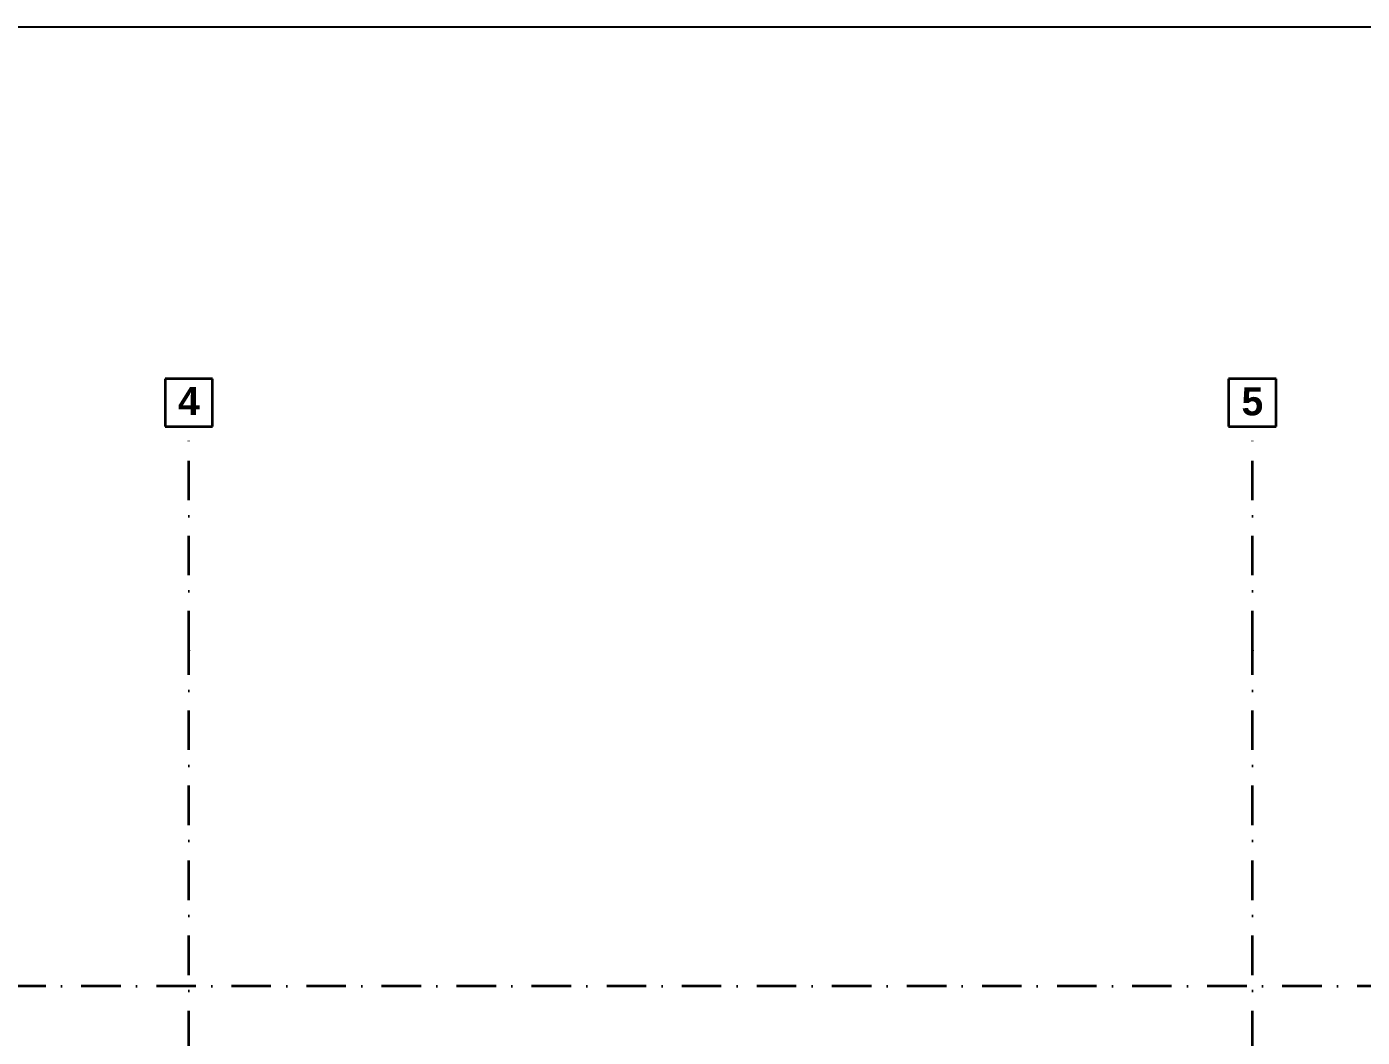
# Model space of a CAD drawing. Header units: millimetres. Extents: x 1322820 to 1391563, y 1051909 to 1098256.
# Drawn here: x 1346054 to 1352020, y 1093742 to 1098256 of the extents above; entities that cross this region are included whole.
import ezdxf
from ezdxf.enums import TextEntityAlignment as Align

# ---------------------------------------------------------------- set-up
doc = ezdxf.new("R2010")
doc.units = ezdxf.units.MM
doc.header["$MEASUREMENT"] = 0
doc.linetypes.add('Dot & Dashed', pattern=[335.138881, 176.388884, -88.194442, 0, -70.555556])
doc.layers.get('0').update_dxf_attribs({"true_color": 0x787878})
doc.layers.add('Circuite', color=7, linetype='Continuous', lineweight=25)
doc.layers.add('New_arhitectura - axe', color=7, linetype='Continuous', true_color=0x787878)
doc.layers.add('New_arhitectura - axe_Pen_No__201', color=7, linetype='Continuous', lineweight=35, true_color=0x787878)
doc.styles.add('GENERATED_STYLE_1', font='arialbd.ttf')

# ---------------------------------------------------------------- blocks, each defined once
blk = doc.blocks.new('Standard grid marker')
at = {"layer": 'New_arhitectura - axe_Pen_No__201', "linetype": 'Continuous', "lineweight": 35}
for p, q in [((44562.1, 106.1), (44350, 106.1)), ((44350, 106.1), (44350, -106.1)), ((44562.1, -106.1), (44562.1, 106.1)), ((44350, -106.1), (44562.1, -106.1))]:
    blk.add_line(p, q, dxfattribs=at)
at = {"layer": 'New_arhitectura - axe_Pen_No__201', "linetype": 'Dot & Dashed', "lineweight": 35}
for p, q in [((1000, 0), (43350, 0)), ((43350, 0), (44350, 0))]:
    blk.add_line(p, q, dxfattribs=at)
blk.add_point((43350, 0), dxfattribs=at)
blk.add_point((43350, 0), dxfattribs=at)
at = {"layer": 'New_arhitectura - axe_Pen_No__201', "lineweight": 35, "style": 'GENERATED_STYLE_1'}
for tag, p in [('AC_MarkerText_1_0', (-106.1, 7.1)), ('AC_MarkerText_1_1', (44456, 7.1))]:
    blk.add_attdef(tag, text='', height=125, rotation=270, dxfattribs=at).set_placement(p, align=Align.MIDDLE_CENTER)
blk = doc.blocks.new('Standard grid marker_2')
at = {"layer": 'New_arhitectura - axe_Pen_No__201', "linetype": 'Dot & Dashed', "lineweight": 35}
blk.add_line((1000, 0), (51603, 0), dxfattribs=at)
at = {"layer": 'New_arhitectura - axe_Pen_No__201', "lineweight": 35, "style": 'GENERATED_STYLE_1'}
for tag, p in [('AC_MarkerText_1_0', (-106.1, 7.1)), ('AC_MarkerText_1_1', (52709, 7.1))]:
    blk.add_attdef(tag, text='', height=125, rotation=180, dxfattribs=at).set_placement(p, align=Align.MIDDLE_CENTER)
blk = doc.blocks.new('terasa')
at = {"layer": 'New_arhitectura - axe', "linetype": 'Continuous', "lineweight": 13}
ref = blk.add_blockref('Standard grid marker', (1346778.502, 1052120.65), dxfattribs=dict(at, zscale=1000, rotation=90))
ref.add_attrib('AC_MarkerText_1_1', '4', dxfattribs={"layer": 'New_arhitectura - axe_Pen_No__201', "color": 1, "lineweight": 35, "height": 125, "rotation": 360, "style": 'GENERATED_STYLE_1'}).set_placement((1346778.502, 1096583.809), align=Align.MIDDLE_CENTER)
ref = blk.add_blockref('Standard grid marker', (1351528.502, 1052120.65), dxfattribs=dict(at, zscale=1000, rotation=90))
ref.add_attrib('AC_MarkerText_1_1', '5', dxfattribs={"layer": 'New_arhitectura - axe_Pen_No__201', "color": 1, "lineweight": 35, "height": 125, "rotation": 360, "style": 'GENERATED_STYLE_1'}).set_placement((1351528.502, 1096582.781), align=Align.MIDDLE_CENTER)
at = {"layer": 'New_arhitectura - axe', "linetype": 'Continuous', "lineweight": 13, "zscale": 1000, "rotation": 180}
blk.add_blockref('Standard grid marker_2', (1375634.605, 1093970.6), dxfattribs=at)

msp = doc.modelspace()

# ---------------------------------------------------------------- block references
msp.add_blockref('terasa', (0, 0))

# ---------------------------------------------------------------- next in the draw order: linework, layer by layer
at = {"layer": 'Circuite'}
msp.add_lwpolyline([(1391545.9, 1055223.9), (1324043.5, 1055223.9), (1324043.5, 1098256.3), (1391545.9, 1098256.3)], close=True, dxfattribs=at)

doc.saveas('drawing.dxf')
